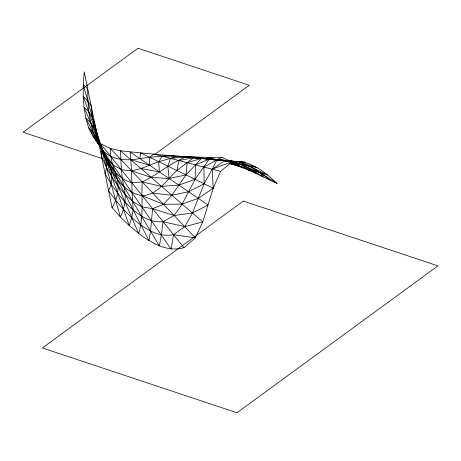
<?xml version="1.0" encoding="UTF-8"?>
<svg xmlns="http://www.w3.org/2000/svg" width="461" height="461" viewBox="0 0 461 461"><rect width="100%" height="100%" fill="white"/><g stroke="black" fill="none" stroke-linecap="round" stroke-linejoin="round"><path stroke-width="0.69" d="M245.171 168.346L277.09 183.518C264.948 172.011 250.277 159.892 232.465 161.494L220.565 171.377L213.23 188.134L202.731 221.897L195.355 237.841L183.962 247.678C167.043 252.49 151.704 243.045 138.594 233.381C144.022 216.906 141.175 199.048 142.207 181.974C157.368 174.696 170.086 163.269 185.835 156.97L228.898 160.612M183.962 247.678L100.406 143.671L102.82 150.43C112.277 160.716 127.086 160.843 139.885 158.619L140.57 152.885L232.465 161.494L212.227 169.21L204.148 183.732L192.444 213.005L184.728 226.668L173.52 234.678C157.414 237.864 143.187 227.728 131.765 217.621C123.07 209.501 115.319 200.437 108.56 190.652C115.982 176.678 109.43 160.906 101.656 148.69L171.077 249.176L173.52 234.678L195.355 237.841L110.317 148.448L100.406 143.671L99.426 142.691M99.346 142.749L138.594 233.381L129.23 225.538L120.356 216.924L112.035 207.623L84.23 71.853L83.228 84.622L83.193 96.326L83.983 107.28C97.795 117.751 95.444 136.358 101.795 150.77C109.816 168.991 120.333 191.932 142.184 195.677C157.927 194.773 166.335 180.136 176.903 170.512L178.868 160.532L193.608 157.725L205.007 158.526L209.594 157.524L222.012 157.339L230.148 161.206M112.035 207.623C117.353 199.238 119.29 189.05 117.365 179.306C114.351 169.181 110.012 159.229 110.317 148.448L120.425 150.782L140.57 152.885L213.23 188.134L212.227 169.21L216.924 159.984L230.414 160.854L249.649 166.288L267.668 175.001L229.394 163.482M219.972 160.584L215.293 159.425L209.15 159.229L195.066 179.323L182.153 204.119L174.097 215.494L163.073 221.678C147.543 223.21 134.906 212.423 124.943 201.855C117.255 193.263 110.617 183.795 105.085 173.682C108.606 163.834 104.561 153.732 100.458 144.777C94.349 132.751 92.546 119.065 91.18 105.794L87.872 101.155L83.193 96.326L129.23 225.538L131.765 217.621L133.16 209.928L132.077 192.75L131.581 170.795L130.152 151.992L208.032 204.995L192.444 213.005L174.097 215.494L152.626 208.677L141.827 206.856L132.803 201.509L125.265 194.617L118.114 186.094L111.965 177.082L106.433 167.308L101.604 156.711C101.852 142.639 96.631 127.455 85.763 118.056L83.983 107.28L98.775 141.435M176.903 170.512L193.608 157.725L207.732 158.711L215.16 160.18M155.242 154.032L249.28 85.302L137.983 48.249L23.05 132.249L102.256 158.619M213.23 188.134L198.299 198.368L182.153 204.119L163.465 204.321L152.626 208.677L150.511 231.117L148.961 240.55L102.549 150.591M212.227 169.21L224.691 160.739L237.974 161.569L257.088 167.579L230.033 162.877M215.592 159.742L216.854 159.708L222.012 157.339M227.002 161.183L222.853 160.14L209.15 159.229L195.545 164.871L185.985 174.915L171.867 195.228L163.465 204.321L142.184 195.677M102.567 150.482L106.243 157.103L112.57 164.537L121.295 169.677L131.581 170.795L141.003 168.565L158.734 161.696L178.067 156.216L209.594 157.524L216.854 159.708M169.095 178.493L185.985 174.915L187.206 162.704L201.376 158.48L207.732 158.711L211.772 159.662L200.172 157.996L185.835 156.97L170.53 158.365L167.816 166.104L169.095 178.493L151.289 177.45L131.581 170.795M139.885 158.619L149.652 157.293L170.293 155.466L245.529 162.284L224.691 160.739M233.26 163.995L231.376 164.076L229.348 163.557M209.15 159.229L230.414 160.854L242.204 164.992L260.413 172.817L277.09 183.518M152.839 193.147L171.867 195.228L188.561 191.741L204.148 183.732L203.889 167.043L216.924 159.984L237.974 161.569L249.649 166.288L260.413 172.817L270.204 180.245M211.766 159.702C195.493 156.319 178.776 156.239 162.191 156.198L158.734 161.696L159.356 171.867L141.003 168.565M241.322 166.859L229.987 163.315M231.145 162.22L242.204 164.992L253.152 170.633L263.317 176.978L260.413 172.817M220.565 171.377L153.853 154.026L149.652 157.293L149.623 165.245L130.711 159.673M240.008 166.433L229.636 163.361M226.161 161.131L222.853 160.14L224.766 161.114M230.794 162.514L234.764 163.701L245.892 168.444L256.437 173.705L253.152 170.633M217.258 160.151L215.293 159.425L201.376 158.48L195.545 164.871L195.066 179.323L178.828 185.12L161.581 186.342L142.207 181.974L131.737 182.677C116.437 178.632 108.727 163.649 102.434 150.447M234.764 163.701L238.631 166.26L249.551 170.432L245.892 168.444L242.204 164.992M94.54 137.793L93.07 136.323L88.535 127.495L85.763 118.056L99.259 144.212M99.979 146.316L93.07 136.323L99.714 145.785C89.284 128.953 87.797 108.185 87.705 88.823L83.228 84.622L120.356 216.924C125.023 207.657 126.498 196.807 123.951 186.711C120.891 174.961 121.249 162.791 120.425 150.782L202.731 221.897L184.728 226.668L163.073 221.678L161.327 235.07L159.362 245.92L102.555 150.937M99.968 146.615L88.535 127.495L93.664 133.367L97.634 138.807L98.948 142.097M99.732 144.074L100.515 146.045M243.345 201.082L42.389 347.963L236.994 412.751L437.95 265.87L243.345 201.082"/></g></svg>
